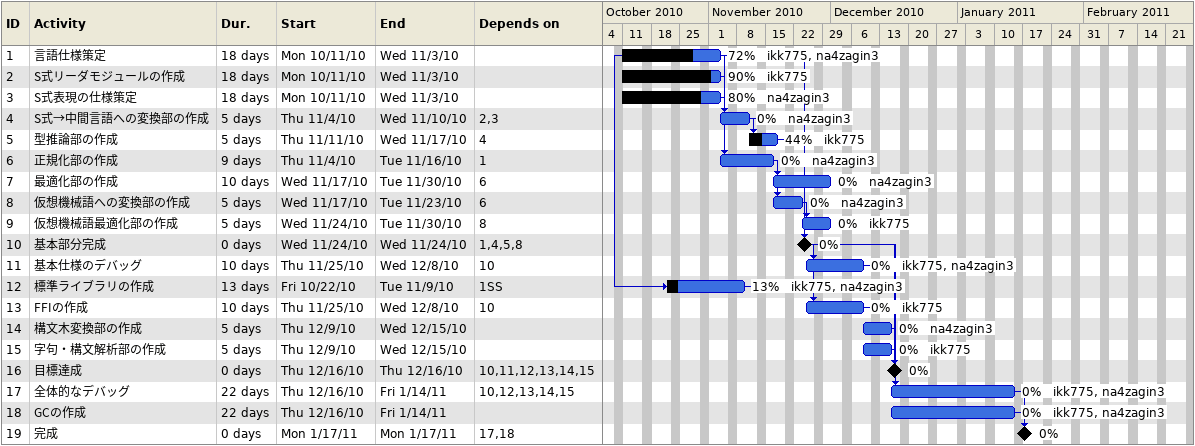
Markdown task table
| ID | Task | Duration | Start | Finish | Predecessors | Resources | % complete |
|---|---|---|---|---|---|---|---|
| 1 | 言語仕様策定 | 18d | 2010-10-11 | 2010-11-03 |  | ikk775, na4zagin3 | 72 |
| 2 | S式リーダモジュールの作成 | 18d | 2010-10-11 | 2010-11-03 |  | ikk775 | 90 |
| 3 | S式表現の仕様策定 | 18d | 2010-10-11 | 2010-11-03 |  | na4zagin3 | 80 |
| 4 | S式→中間言語への変換部の作成 | 5d | 2010-11-04 | 2010-11-10 | 2, 3 | na4zagin3 | 0 |
| 5 | 型推論部の作成 | 5d | 2010-11-11 | 2010-11-17 | 4 | ikk775 | 44 |
| 6 | 正規化部の作成 | 9d | 2010-11-04 | 2010-11-16 | 1 | na4zagin3 | 0 |
| 7 | 最適化部の作成 | 10d | 2010-11-17 | 2010-11-30 | 6 | na4zagin3 | 0 |
| 8 | 仮想機械語への変換部の作成 | 5d | 2010-11-17 | 2010-11-23 | 6 | na4zagin3 | 0 |
| 9 | 仮想機械語最適化部の作成 | 5d | 2010-11-24 | 2010-11-30 | 8 | ikk775 | 0 |
| 10 | 基本部分完成 | 0d | 2010-11-24 | 2010-11-24 | 1, 4, 5, 8 |  | 0 |
| 11 | 基本仕様のデバッグ | 10d | 2010-11-25 | 2010-12-08 | 10 | ikk775, na4zagin3 | 0 |
| 12 | 標準ライブラリの作成 | 13d | 2010-10-22 | 2010-11-09 | 1SS | ikk775, na4zagin3 | 13 |
| 13 | FFIの作成 | 10d | 2010-11-25 | 2010-12-08 | 10 | ikk775 | 0 |
| 14 | 構文木変換部の作成 | 5d | 2010-12-09 | 2010-12-15 |  | na4zagin3 | 0 |
| 15 | 字句・構文解析部の作成 | 5d | 2010-12-09 | 2010-12-15 |  | ikk775 | 0 |
| 16 | 目標達成 | 0d | 2010-12-16 | 2010-12-16 | 10, 11, 12, 13, 14, 15 |  | 0 |
| 17 | 全体的なデバッグ | 22d | 2010-12-16 | 2011-01-14 | 10, 12, 13, 14, 15 | ikk775, na4zagin3 | 0 |
| 18 | GCの作成 | 22d | 2010-12-16 | 2011-01-14 |  | ikk775, na4zagin3 | 0 |
| 19 | 完成 | 0d | 2011-01-17 | 2011-01-17 | 17, 18 |  | 0 |
